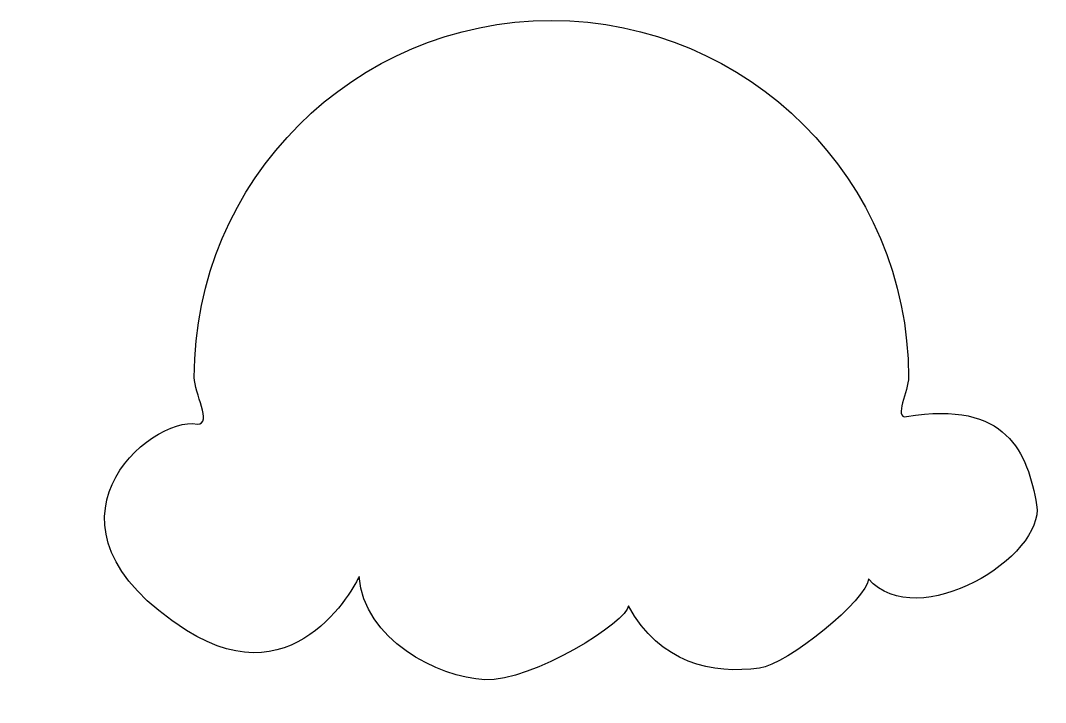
# Model space of a CAD drawing. Header units: centimetres. Extents: x -11.5 to 9.9, y -7.4 to 6.9.
import ezdxf

# ---------------------------------------------------------------- set-up
doc = ezdxf.new("R2010")
doc.units = ezdxf.units.CM
doc.header["$MEASUREMENT"] = 0
doc.layers.add('Camada 1', color=7, linetype='Continuous')

msp = doc.modelspace()

# ---------------------------------------------------------------- linework, layer by layer
at = {"layer": 'Camada 1'}
msp.add_open_spline([(6.99785, -1.38848), (6.73081, -1.4338), (7.04246, -0.84542), (7.04246, -0.56814), (7.04246, -0.56814), (7.04243, 3.54502), (3.70799, 6.87954), (-0.40525, 6.87954), (-0.40525, 6.87954), (-4.51859, 6.87954), (-7.85311, 3.54502), (-7.85311, -0.56814), (-7.85311, -0.56814), (-7.85311, -0.899), (-7.46759, -1.54294), (-7.78982, -1.54403), (-7.78982, -1.54403), (-8.76372, -1.35864), (-11.47679, -3.65064), (-8.01522, -5.84933), (-8.01522, -5.84933), (-5.64471, -7.35478), (-4.41339, -4.7267), (-4.41339, -4.7267), (-4.41339, -4.7267), (-4.31989, -6.03633), (-2.77636, -6.83133), (-1.79394, -6.87827), (-1.79394, -6.87827), (-0.81157, -6.92518), (1.19982, -5.66211), (1.19982, -5.33466), (1.19982, -5.33466), (1.85472, -6.55079), (2.96134, -6.76209), (3.93744, -6.64035), (3.93744, -6.64035), (4.49632, -6.57058), (6.20497, -5.19424), (6.20497, -4.77326), (6.20497, -4.77326), (7.23393, -5.94282), (9.89961, -4.30159), (9.71332, -3.22968), (9.71332, -3.22968), (9.52612, -2.154), (9.10517, -1.03135), (6.99785, -1.38848)], degree=3, knots=[0, 0, 0, 0, 0.07692308, 0.07692308, 0.07692308, 0.07692308, 0.15384615, 0.15384615, 0.15384615, 0.15384615, 0.23076923, 0.23076923, 0.23076923, 0.23076923, 0.30769231, 0.30769231, 0.30769231, 0.30769231, 0.38461538, 0.38461538, 0.38461538, 0.38461538, 0.46153846, 0.46153846, 0.46153846, 0.46153846, 0.53846154, 0.53846154, 0.53846154, 0.53846154, 0.61538462, 0.61538462, 0.61538462, 0.61538462, 0.69230769, 0.69230769, 0.69230769, 0.69230769, 0.76923077, 0.76923077, 0.76923077, 0.76923077, 0.84615385, 0.84615385, 0.84615385, 0.84615385, 1, 1, 1, 1], dxfattribs=at)

doc.saveas('drawing.dxf')
